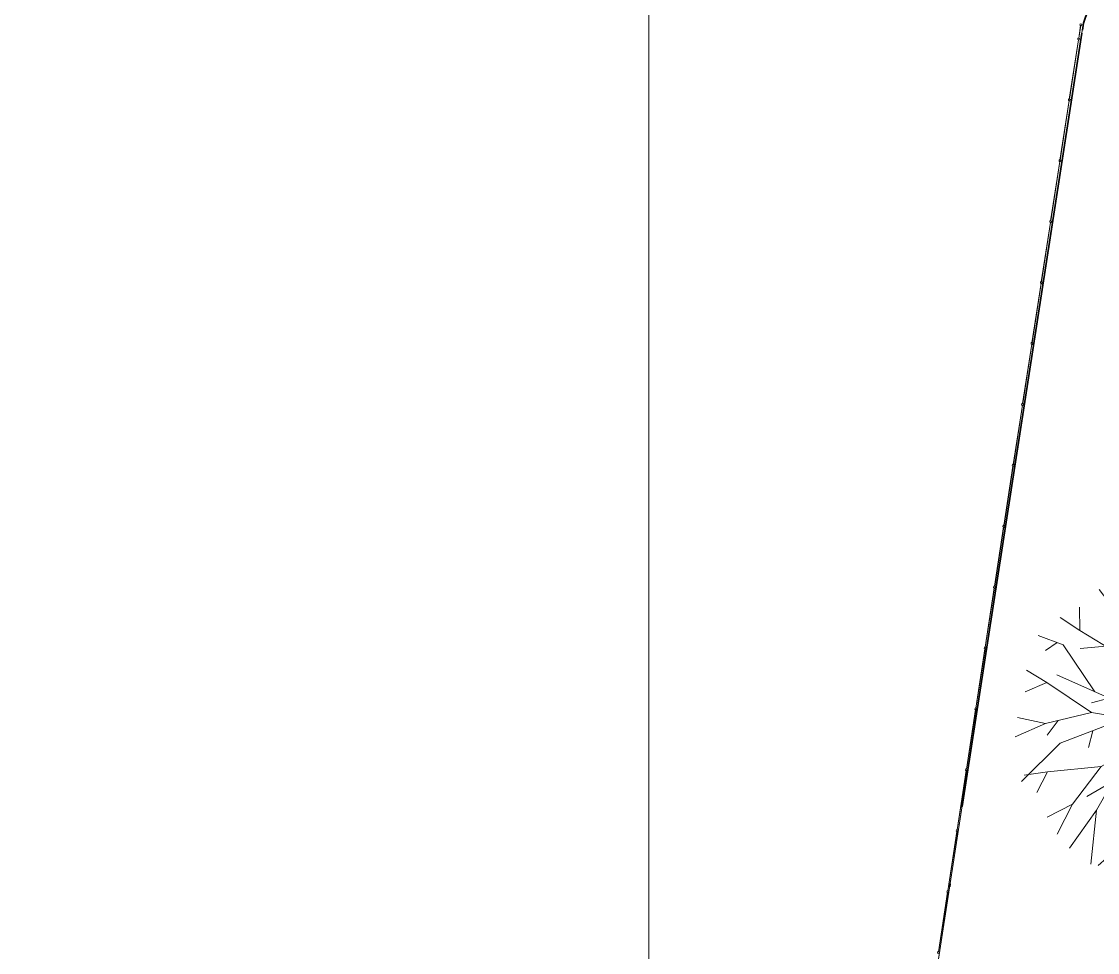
# Model space of a CAD drawing. Header units: metres. Extents: x -207 to 292, y -187 to 169.
# Drawn here: x 129.37 to 164.31, y -67.42 to -37.21 of the extents above; entities that cross this region are included whole.
import ezdxf

# ---------------------------------------------------------------- set-up
doc = ezdxf.new("R2010")
doc.units = ezdxf.units.M
doc.linetypes.add('IMPORT-IMPORT-LÍMITE2 _2_', pattern=[36.83, 6.35, -2.54, 0, -2.54, 25.4, 0, 0, 0])
for name, color, linetype, lineweight in [('A-GLAZ-CWMG', 7, 'Continuous', 9), ('arboles y arbustos', 7, 'Continuous', 9), ('C-TOPO', 7, 'Continuous', 9), ('grilla', 7, 'Continuous', 9), ('linea propiedad', 7, 'IMPORT-IMPORT-LÍMITE2 _2_', 35)]:
    doc.layers.add(name, color=color, linetype=linetype, lineweight=lineweight)
doc.layers.add('PR10-ARQ-PL-001-Emplazamiento-C-1_dwg', color=7, linetype='Continuous', lineweight=9, true_color=0x767676)

# ---------------------------------------------------------------- blocks, each defined once
blk = doc.blocks.new('PR10-ARQ-PL-001-Emplazamiento-C-1_dwg_Quad Corner Mullion - 50x50 mm-517351-PLANTA EMPLAZAMIENTO-674653-PLANTA EMPLAZAMIENTO ACTUALIZADO')
at = {"layer": 'A-GLAZ-CWMG', "flags": 128}
blk.add_lwpolyline([(0.025, 0.025), (-0.025, 0.025), (-0.025, -0.025), (0.025, -0.025)], close=True, dxfattribs=at)
blk = doc.blocks.new('PR10-ARQ-PL-001-Emplazamiento-C-1_dwg_Quad Corner Mullion - 50x50 mm-517358-PLANTA EMPLAZAMIENTO-674658-PLANTA EMPLAZAMIENTO ACTUALIZADO')
at = {"layer": 'A-GLAZ-CWMG', "flags": 128}
blk.add_lwpolyline([(0.025, 0.025), (0.025, -0.025), (-0.025, -0.025), (-0.025, 0.025)], close=True, dxfattribs=at)
blk = doc.blocks.new('PR10-ARQ-PL-001-Emplazamiento-C-1_dwg_Circular Mullion - 5mm-517344-PLANTA EMPLAZAMIENTO-674655-PLANTA EMPLAZAMIENTO ACTUALIZADO')
at = {"layer": 'A-GLAZ-CWMG', "flags": 128}
for points in [[(-84.442, 139.656), (-83.711, 141.464), (-83.713, 141.465), (-83.716, 141.466), (-84.446, 139.658), (-84.444, 139.657)], [(-84.444, 139.657), (-83.713, 141.465)]]:
    blk.add_lwpolyline(points, close=True, dxfattribs=at)
blk = doc.blocks.new('PR10-ARQ-PL-001-Emplazamiento-C-1_dwg_Circular Mullion - 5mm-529530-PLANTA EMPLAZAMIENTO-674675-PLANTA EMPLAZAMIENTO ACTUALIZADO')
at = {"layer": 'A-GLAZ-CWMG', "flags": 128}
for points in [[(163.76, -37.331), (163.696, -37.747), (163.699, -37.747), (163.701, -37.747), (163.765, -37.332), (163.763, -37.332)], [(163.763, -37.332), (163.699, -37.747)]]:
    blk.add_lwpolyline(points, close=True, dxfattribs=at)
blk = doc.blocks.new('PR10-ARQ-PL-001-Emplazamiento-C-1_dwg_Rectangular Mullion - 50 x 50 mm-517346-PLANTA EMPLAZAMIENTO-674657-PLANTA EMPLAZAMIENTO ACTUALIZADO')
at = {"layer": 'A-GLAZ-CWMG', "flags": 128}
blk.add_lwpolyline([(0.025, 0.025), (-0.025, 0.025), (-0.025, -0.025), (0.025, -0.025)], close=True, dxfattribs=at)
blk = doc.blocks.new('PR10-ARQ-PL-001-Emplazamiento-C-1_dwg_Rectangular Mullion - 50 x 50 mm-517357-PLANTA EMPLAZAMIENTO-674659-PLANTA EMPLAZAMIENTO ACTUALIZADO')
at = {"layer": 'A-GLAZ-CWMG', "flags": 128}
blk.add_lwpolyline([(0.025, 0.025), (0.025, -0.025), (-0.025, -0.025), (-0.025, 0.025)], close=True, dxfattribs=at)
blk = doc.blocks.new('PR10-ARQ-PL-001-Emplazamiento-C-1_dwg_PR10-ARQ-PL-001-Emplazamiento-WIP-A_dwg_arbolito2-671575-PLANTA EMPLAZAMIENTO-674710-PLANTA EMPLAZAMIENTO ACTUALIZADO')
at = {"layer": 'arboles y arbustos'}
for p, q in [((79, 3660), (-283, 4264)), ((-1368, 3061), (-1929, 3801)), ((1704, 3199), (1704, 2495)), ((3531, 3446), (3194, 2410)), ((1878, 2746), (565, 895)), ((-3295, 2076), (-3678, 1817)), ((-2547, 1888), (-1721, 1960)), ((2336, 1620), (1807, 496)), ((76, 1135), (516, 326)), ((-3637, 777), (-4331, 473)), ((-1609, 271), (-2183, 115)), ((2821, 188), (1534, 261)), ((-3676, -555), (-4665, -988)), ((-3269, -458), (-3616, -929)), ((3068, -911), (4732, -361)), ((5457, -647), (4542, -746)), ((-2140, -787), (-2280, -1329)), ((-716, -1292), (-1676, -1292)), ((4413, -1655), (5341, -1707)), ((1739, -1838), (3454, -2164)), ((-4369, -2226), (-3610, -2120)), ((6, -2283), (211, -3139)), ((-2328, -2920), (-1527, -2458)), ((-2796, -3175), (-3300, -4141)), ((-2023, -3367), (-2208, -5117)), ((-482, -4668), (-87, -4026)), ((3034, -3854), (4001, -4335)), ((-1156, -4443), (-1342, -5303)), ((1114, -4886), (1071, -5652))]:
    blk.add_line(p, q, dxfattribs=at)
at = {"layer": 'arboles y arbustos', "flags": 128}
for points in [[(1385, 3388), (661, 2007), (79, 3660), (221, 4243)], [(-2560, 2465), (-1063, 1554), (-1368, 3061), (-1401, 4150)], [(1322, 3974), (1385, 3388), (1728, 3690)], [(2623, 4059), (1878, 2746), (3390, 3652)], [(-3197, 2891), (-2560, 2465), (-2576, 3223)], [(-589, 2897), (-531, 2106), (-968, 2495)], [(4172, 1505), (2480, 1049), (3194, 2410), (3940, 2964)], [(-3908, 2302), (-3099, 2004), (-2078, 473)], [(-1063, 1554), (-433, 633), (-531, 2106)], [(2480, 1049), (433, -633), (661, 2007)], [(4449, 1960), (3842, 1426), (4838, 1183)], [(-4583, -358), (-3676, -555), (-2181, -197), (-3637, 777), (-4292, 1176)], [(-2181, -197), (433, -633), (-3312, 1026)], [(5254, 901), (4577, 540), (5249, 185)], [(-1866, -1951), (433, -633), (-433, 633)], [(4577, 540), (3067, -348), (433, -633), (2646, -2675)], [(3067, -348), (4539, -791), (5502, -1281)], [(-1080, -381), (-3199, -1193), (-4453, -2432)], [(-230, -3198), (433, -633), (1795, -2906)], [(997, -2297), (433, -633), (3068, -911), (4413, -1655), (5264, -2335)], [(-898, -1396), (-2023, -3367), (-2901, -4596)], [(-3623, -3597), (-2796, -3175), (-1866, -1951), (-3610, -2120), (-3954, -2795)], [(757, -2895), (997, -2297), (1284, -3142)], [(4224, -2938), (2646, -2675), (3965, -3695)], [(2305, -4291), (1284, -3142), (1114, -4886), (1710, -5354)], [(1996, -4647), (1795, -2906), (3034, -3854), (3507, -4643)], [(-1963, -5161), (-1156, -4443), (-230, -3198), (68, -4925)], [(2561, -5184), (2305, -4291), (3157, -4971)]]:
    blk.add_lwpolyline(points, dxfattribs=at)
blk = doc.blocks.new('PR10-ARQ-PL-001-Emplazamiento-C-1_dwg-674643-PLANTA EMPLAZAMIENTO ACTUALIZADO')
at = {"layer": 'C-TOPO', "flags": 128}
for points in [[(163.982, -36.871), (163.851, -37.257), (163.836, -37.354), (163.473, -39.695), (163.415, -40.074), (163.012, -42.671), (162.963, -42.988), (162.368, -46.825), (162.339, -47.016), (161.414, -52.987), (161.119, -54.889), (158.98, -68.693)], [(158.98, -68.693), (161.119, -54.889), (161.414, -52.987), (162.339, -47.016), (162.368, -46.825), (162.963, -42.988), (163.012, -42.671), (163.415, -40.074), (163.473, -39.695), (163.836, -37.354), (163.851, -37.257), (163.982, -36.871)]]:
    blk.add_lwpolyline(points, dxfattribs=at)
at = {"layer": 'grilla'}
blk.add_line((149.742, 166.258), (149.742, -186.737), dxfattribs=at)
at = {"layer": 'linea propiedad', "flags": 128}
blk.add_lwpolyline([(-54.042, -143.793), (-38.598, -151.641), (-10.751, -156.968), (44.566, -149.053), (79.439, -137.61), (80.625, -135.045), (148.868, -121.367), (151.509, -116.902), (163.851, -37.257), (170.315, -18.175), (141.974, -4.208)], dxfattribs=at)
blk.add_blockref('PR10-ARQ-PL-001-Emplazamiento-C-1_dwg_Circular Mullion - 5mm-529530-PLANTA EMPLAZAMIENTO-674675-PLANTA EMPLAZAMIENTO ACTUALIZADO', (0, 0))
blk.add_blockref('PR10-ARQ-PL-001-Emplazamiento-C-1_dwg_Circular Mullion - 5mm-529530-PLANTA EMPLAZAMIENTO-674675-PLANTA EMPLAZAMIENTO ACTUALIZADO', (0, 0))
blk.add_blockref('PR10-ARQ-PL-001-Emplazamiento-C-1_dwg_Circular Mullion - 5mm-529530-PLANTA EMPLAZAMIENTO-674675-PLANTA EMPLAZAMIENTO ACTUALIZADO', (0, 0))
at = {"extrusion": (0, 0, -1), "rotation": 98.73288461080956}
for name, p in [('PR10-ARQ-PL-001-Emplazamiento-C-1_dwg_Quad Corner Mullion - 50x50 mm-517351-PLANTA EMPLAZAMIENTO-674653-PLANTA EMPLAZAMIENTO ACTUALIZADO', (-163.766, -37.307)), ('PR10-ARQ-PL-001-Emplazamiento-C-1_dwg_Quad Corner Mullion - 50x50 mm-517358-PLANTA EMPLAZAMIENTO-674658-PLANTA EMPLAZAMIENTO ACTUALIZADO', (-163.766, -37.307)), ('PR10-ARQ-PL-001-Emplazamiento-C-1_dwg_Rectangular Mullion - 50 x 50 mm-517346-PLANTA EMPLAZAMIENTO-674657-PLANTA EMPLAZAMIENTO ACTUALIZADO', (-163.695, -37.772)), ('PR10-ARQ-PL-001-Emplazamiento-C-1_dwg_Rectangular Mullion - 50 x 50 mm-517357-PLANTA EMPLAZAMIENTO-674659-PLANTA EMPLAZAMIENTO ACTUALIZADO', (-163.695, -37.772)), ('PR10-ARQ-PL-001-Emplazamiento-C-1_dwg_Rectangular Mullion - 50 x 50 mm-517346-PLANTA EMPLAZAMIENTO-674657-PLANTA EMPLAZAMIENTO ACTUALIZADO', (-163.391, -39.749)), ('PR10-ARQ-PL-001-Emplazamiento-C-1_dwg_Rectangular Mullion - 50 x 50 mm-517357-PLANTA EMPLAZAMIENTO-674659-PLANTA EMPLAZAMIENTO ACTUALIZADO', (-163.391, -39.749)), ('PR10-ARQ-PL-001-Emplazamiento-C-1_dwg_Rectangular Mullion - 50 x 50 mm-517346-PLANTA EMPLAZAMIENTO-674657-PLANTA EMPLAZAMIENTO ACTUALIZADO', (-163.088, -41.725)), ('PR10-ARQ-PL-001-Emplazamiento-C-1_dwg_Rectangular Mullion - 50 x 50 mm-517357-PLANTA EMPLAZAMIENTO-674659-PLANTA EMPLAZAMIENTO ACTUALIZADO', (-163.088, -41.725)), ('PR10-ARQ-PL-001-Emplazamiento-C-1_dwg_Rectangular Mullion - 50 x 50 mm-517346-PLANTA EMPLAZAMIENTO-674657-PLANTA EMPLAZAMIENTO ACTUALIZADO', (-162.784, -43.702)), ('PR10-ARQ-PL-001-Emplazamiento-C-1_dwg_Rectangular Mullion - 50 x 50 mm-517357-PLANTA EMPLAZAMIENTO-674659-PLANTA EMPLAZAMIENTO ACTUALIZADO', (-162.784, -43.702)), ('PR10-ARQ-PL-001-Emplazamiento-C-1_dwg_Rectangular Mullion - 50 x 50 mm-517346-PLANTA EMPLAZAMIENTO-674657-PLANTA EMPLAZAMIENTO ACTUALIZADO', (-162.48, -45.679)), ('PR10-ARQ-PL-001-Emplazamiento-C-1_dwg_Rectangular Mullion - 50 x 50 mm-517357-PLANTA EMPLAZAMIENTO-674659-PLANTA EMPLAZAMIENTO ACTUALIZADO', (-162.48, -45.679)), ('PR10-ARQ-PL-001-Emplazamiento-C-1_dwg_Rectangular Mullion - 50 x 50 mm-517346-PLANTA EMPLAZAMIENTO-674657-PLANTA EMPLAZAMIENTO ACTUALIZADO', (-162.177, -47.656)), ('PR10-ARQ-PL-001-Emplazamiento-C-1_dwg_Rectangular Mullion - 50 x 50 mm-517357-PLANTA EMPLAZAMIENTO-674659-PLANTA EMPLAZAMIENTO ACTUALIZADO', (-162.177, -47.656)), ('PR10-ARQ-PL-001-Emplazamiento-C-1_dwg_Rectangular Mullion - 50 x 50 mm-517346-PLANTA EMPLAZAMIENTO-674657-PLANTA EMPLAZAMIENTO ACTUALIZADO', (-161.873, -49.633)), ('PR10-ARQ-PL-001-Emplazamiento-C-1_dwg_Rectangular Mullion - 50 x 50 mm-517357-PLANTA EMPLAZAMIENTO-674659-PLANTA EMPLAZAMIENTO ACTUALIZADO', (-161.873, -49.633)), ('PR10-ARQ-PL-001-Emplazamiento-C-1_dwg_Rectangular Mullion - 50 x 50 mm-517346-PLANTA EMPLAZAMIENTO-674657-PLANTA EMPLAZAMIENTO ACTUALIZADO', (-161.569, -51.609)), ('PR10-ARQ-PL-001-Emplazamiento-C-1_dwg_Rectangular Mullion - 50 x 50 mm-517357-PLANTA EMPLAZAMIENTO-674659-PLANTA EMPLAZAMIENTO ACTUALIZADO', (-161.569, -51.609)), ('PR10-ARQ-PL-001-Emplazamiento-C-1_dwg_Rectangular Mullion - 50 x 50 mm-517346-PLANTA EMPLAZAMIENTO-674657-PLANTA EMPLAZAMIENTO ACTUALIZADO', (-161.266, -53.586)), ('PR10-ARQ-PL-001-Emplazamiento-C-1_dwg_Rectangular Mullion - 50 x 50 mm-517357-PLANTA EMPLAZAMIENTO-674659-PLANTA EMPLAZAMIENTO ACTUALIZADO', (-161.266, -53.586)), ('PR10-ARQ-PL-001-Emplazamiento-C-1_dwg_Rectangular Mullion - 50 x 50 mm-517346-PLANTA EMPLAZAMIENTO-674657-PLANTA EMPLAZAMIENTO ACTUALIZADO', (-160.962, -55.563)), ('PR10-ARQ-PL-001-Emplazamiento-C-1_dwg_Rectangular Mullion - 50 x 50 mm-517357-PLANTA EMPLAZAMIENTO-674659-PLANTA EMPLAZAMIENTO ACTUALIZADO', (-160.962, -55.563)), ('PR10-ARQ-PL-001-Emplazamiento-C-1_dwg_Rectangular Mullion - 50 x 50 mm-517346-PLANTA EMPLAZAMIENTO-674657-PLANTA EMPLAZAMIENTO ACTUALIZADO', (-160.658, -57.54)), ('PR10-ARQ-PL-001-Emplazamiento-C-1_dwg_Rectangular Mullion - 50 x 50 mm-517357-PLANTA EMPLAZAMIENTO-674659-PLANTA EMPLAZAMIENTO ACTUALIZADO', (-160.658, -57.54)), ('PR10-ARQ-PL-001-Emplazamiento-C-1_dwg_Rectangular Mullion - 50 x 50 mm-517346-PLANTA EMPLAZAMIENTO-674657-PLANTA EMPLAZAMIENTO ACTUALIZADO', (-160.355, -59.517)), ('PR10-ARQ-PL-001-Emplazamiento-C-1_dwg_Rectangular Mullion - 50 x 50 mm-517357-PLANTA EMPLAZAMIENTO-674659-PLANTA EMPLAZAMIENTO ACTUALIZADO', (-160.355, -59.517)), ('PR10-ARQ-PL-001-Emplazamiento-C-1_dwg_Rectangular Mullion - 50 x 50 mm-517346-PLANTA EMPLAZAMIENTO-674657-PLANTA EMPLAZAMIENTO ACTUALIZADO', (-160.051, -61.494)), ('PR10-ARQ-PL-001-Emplazamiento-C-1_dwg_Rectangular Mullion - 50 x 50 mm-517357-PLANTA EMPLAZAMIENTO-674659-PLANTA EMPLAZAMIENTO ACTUALIZADO', (-160.051, -61.494)), ('PR10-ARQ-PL-001-Emplazamiento-C-1_dwg_Rectangular Mullion - 50 x 50 mm-517346-PLANTA EMPLAZAMIENTO-674657-PLANTA EMPLAZAMIENTO ACTUALIZADO', (-159.747, -63.47)), ('PR10-ARQ-PL-001-Emplazamiento-C-1_dwg_Rectangular Mullion - 50 x 50 mm-517357-PLANTA EMPLAZAMIENTO-674659-PLANTA EMPLAZAMIENTO ACTUALIZADO', (-159.747, -63.47)), ('PR10-ARQ-PL-001-Emplazamiento-C-1_dwg_Rectangular Mullion - 50 x 50 mm-517346-PLANTA EMPLAZAMIENTO-674657-PLANTA EMPLAZAMIENTO ACTUALIZADO', (-159.444, -65.447)), ('PR10-ARQ-PL-001-Emplazamiento-C-1_dwg_Rectangular Mullion - 50 x 50 mm-517357-PLANTA EMPLAZAMIENTO-674659-PLANTA EMPLAZAMIENTO ACTUALIZADO', (-159.444, -65.447)), ('PR10-ARQ-PL-001-Emplazamiento-C-1_dwg_Rectangular Mullion - 50 x 50 mm-517346-PLANTA EMPLAZAMIENTO-674657-PLANTA EMPLAZAMIENTO ACTUALIZADO', (-159.14, -67.424)), ('PR10-ARQ-PL-001-Emplazamiento-C-1_dwg_Rectangular Mullion - 50 x 50 mm-517357-PLANTA EMPLAZAMIENTO-674659-PLANTA EMPLAZAMIENTO ACTUALIZADO', (-159.14, -67.424))]:
    blk.add_blockref(name, p, dxfattribs=at)
for p, rotation in [((49.451, 78.754), 193.2671153891906), ((49.451, 78.754), 193.2671153891906), ((49.451, 78.754), 193.2671153891906), ((49.147, 76.777), 193.2671153891905), ((49.147, 76.777), 193.2671153891905), ((49.147, 76.777), 193.2671153891905), ((48.844, 74.801), 193.2671153891896), ((48.844, 74.801), 193.2671153891897), ((48.844, 74.801), 193.2671153891896), ((48.54, 72.824), 193.2671153891905), ((48.54, 72.824), 193.2671153891905), ((48.54, 72.824), 193.2671153891905), ((48.236, 70.847), 193.2671153891906), ((48.236, 70.847), 193.2671153891906), ((48.236, 70.847), 193.2671153891906), ((47.933, 68.87), 193.2671153891905), ((47.933, 68.87), 193.2671153891905), ((47.933, 68.87), 193.2671153891905), ((47.629, 66.893), 193.2671153891906), ((47.629, 66.893), 193.2671153891906), ((47.629, 66.893), 193.2671153891906), ((47.325, 64.916), 193.2671153891895), ((47.325, 64.916), 193.2671153891895), ((47.325, 64.916), 193.2671153891905), ((47.022, 62.94), 193.2671153891906), ((47.022, 62.94), 193.2671153891906), ((47.022, 62.94), 193.2671153891897), ((46.718, 60.963), 193.2671153891905), ((46.718, 60.963), 193.2671153891905), ((46.718, 60.963), 193.2671153891905), ((46.414, 58.986), 193.2671153891906), ((46.414, 58.986), 193.2671153891906), ((46.414, 58.986), 193.2671153891906), ((46.111, 57.009), 193.2671153891905), ((46.111, 57.009), 193.2671153891905), ((46.111, 57.009), 193.2671153891905), ((45.807, 55.032), 193.2671153891906), ((45.807, 55.032), 193.2671153891906), ((45.807, 55.032), 193.2671153891906), ((45.503, 53.056), 193.2671153891905), ((45.503, 53.056), 193.2671153891896), ((45.503, 53.056), 193.2671153891896), ((45.2, 51.079), 193.2671153891897), ((45.2, 51.079), 193.2671153891906), ((45.2, 51.079), 193.2671153891906)]:
    blk.add_blockref('PR10-ARQ-PL-001-Emplazamiento-C-1_dwg_Circular Mullion - 5mm-517344-PLANTA EMPLAZAMIENTO-674655-PLANTA EMPLAZAMIENTO ACTUALIZADO', p, dxfattribs=dict(rotation=rotation))
at = {"xscale": 0.001, "yscale": 0.001, "zscale": 0.001}
blk.add_blockref('PR10-ARQ-PL-001-Emplazamiento-C-1_dwg_PR10-ARQ-PL-001-Emplazamiento-WIP-A_dwg_arbolito2-671575-PLANTA EMPLAZAMIENTO-674710-PLANTA EMPLAZAMIENTO ACTUALIZADO', (166.294, -59.44), dxfattribs=at)
blk = doc.blocks.new('Quad Corner Mullion - 50x50 mm-517351-PLANTA EMPLAZAMIENTO ACTUALIZADO')
at = {"layer": 'A-GLAZ-CWMG'}
for p, q in [((0.025, 0.025), (-0.025, 0.025)), ((-0.025, 0.025), (-0.025, -0.025)), ((0.025, -0.025), (0.025, 0.025)), ((-0.025, -0.025), (0.025, -0.025))]:
    blk.add_line(p, q, dxfattribs=at)
blk = doc.blocks.new('Quad Corner Mullion - 50x50 mm-517358-PLANTA EMPLAZAMIENTO ACTUALIZADO')
at = {"layer": 'A-GLAZ-CWMG'}
for p, q in [((-0.025, -0.025), (-0.025, 0.025)), ((-0.025, 0.025), (0.025, 0.025)), ((0.025, 0.025), (0.025, -0.025)), ((0.025, -0.025), (-0.025, -0.025))]:
    blk.add_line(p, q, dxfattribs=at)
blk = doc.blocks.new('Circular Mullion - 5mm-517344-PLANTA EMPLAZAMIENTO ACTUALIZADO')
at = {"layer": 'A-GLAZ-CWMG'}
for p, q in [((-83.716, 141.466), (-84.446, 139.658)), ((-84.444, 139.657), (-83.713, 141.465)), ((-83.713, 141.465), (-84.444, 139.657)), ((-84.442, 139.656), (-83.711, 141.464)), ((-83.713, 141.465), (-83.716, 141.466)), ((-83.711, 141.464), (-83.713, 141.465)), ((-84.446, 139.658), (-84.444, 139.657)), ((-84.444, 139.657), (-84.442, 139.656))]:
    blk.add_line(p, q, dxfattribs=at)
blk = doc.blocks.new('Circular Mullion - 5mm-529530-PLANTA EMPLAZAMIENTO ACTUALIZADO')
at = {"layer": 'A-GLAZ-CWMG'}
for p, q in [((163.76, -37.331), (163.696, -37.747)), ((163.763, -37.332), (163.699, -37.747)), ((163.699, -37.747), (163.763, -37.332)), ((163.701, -37.747), (163.765, -37.332)), ((163.763, -37.332), (163.76, -37.331)), ((163.765, -37.332), (163.763, -37.332)), ((163.696, -37.747), (163.699, -37.747)), ((163.699, -37.747), (163.701, -37.747))]:
    blk.add_line(p, q, dxfattribs=at)
blk = doc.blocks.new('Rectangular Mullion - 50 x 50 mm-517346-PLANTA EMPLAZAMIENTO ACTUALIZADO')
at = {"layer": 'A-GLAZ-CWMG'}
for p, q in [((0.025, 0.025), (-0.025, 0.025)), ((-0.025, 0.025), (-0.025, -0.025)), ((0.025, -0.025), (0.025, 0.025)), ((-0.025, -0.025), (0.025, -0.025))]:
    blk.add_line(p, q, dxfattribs=at)
blk = doc.blocks.new('Rectangular Mullion - 50 x 50 mm-517357-PLANTA EMPLAZAMIENTO ACTUALIZADO')
at = {"layer": 'A-GLAZ-CWMG'}
for p, q in [((-0.025, -0.025), (-0.025, 0.025)), ((-0.025, 0.025), (0.025, 0.025)), ((0.025, 0.025), (0.025, -0.025)), ((0.025, -0.025), (-0.025, -0.025))]:
    blk.add_line(p, q, dxfattribs=at)

msp = doc.modelspace()

# ---------------------------------------------------------------- linework, layer by layer
at = {"layer": 'C-TOPO'}
for p, q in [((163.982, -36.871), (163.851, -37.257)), ((163.851, -37.257), (163.982, -36.871)), ((163.836, -37.354), (163.473, -39.695)), ((163.473, -39.695), (163.836, -37.354)), ((163.851, -37.257), (163.836, -37.354)), ((163.836, -37.354), (163.851, -37.257)), ((163.473, -39.695), (163.415, -40.074)), ((163.415, -40.074), (163.473, -39.695)), ((163.415, -40.074), (163.012, -42.671)), ((163.012, -42.671), (163.415, -40.074)), ((163.012, -42.671), (162.963, -42.988)), ((162.963, -42.988), (163.012, -42.671)), ((162.963, -42.988), (162.368, -46.825)), ((162.368, -46.825), (162.963, -42.988)), ((162.339, -47.016), (161.414, -52.987)), ((161.414, -52.987), (162.339, -47.016)), ((162.368, -46.825), (162.339, -47.016)), ((162.339, -47.016), (162.368, -46.825)), ((161.414, -52.987), (161.119, -54.889)), ((161.119, -54.889), (161.414, -52.987)), ((161.119, -54.889), (158.98, -68.693)), ((158.98, -68.693), (161.119, -54.889))]:
    msp.add_line(p, q, dxfattribs=at)

# ---------------------------------------------------------------- block references
at = {"layer": 'A-GLAZ-CWMG'}
msp.add_blockref('Circular Mullion - 5mm-529530-PLANTA EMPLAZAMIENTO ACTUALIZADO', (0, 0), dxfattribs=at)
msp.add_blockref('Circular Mullion - 5mm-529530-PLANTA EMPLAZAMIENTO ACTUALIZADO', (0, 0), dxfattribs=at)
msp.add_blockref('Circular Mullion - 5mm-529530-PLANTA EMPLAZAMIENTO ACTUALIZADO', (0, 0), dxfattribs=at)
at = {"layer": 'A-GLAZ-CWMG', "extrusion": (0, 0, -1), "rotation": 98.73288461080956}
for name, p in [('Quad Corner Mullion - 50x50 mm-517351-PLANTA EMPLAZAMIENTO ACTUALIZADO', (-163.766, -37.307)), ('Quad Corner Mullion - 50x50 mm-517358-PLANTA EMPLAZAMIENTO ACTUALIZADO', (-163.766, -37.307)), ('Rectangular Mullion - 50 x 50 mm-517346-PLANTA EMPLAZAMIENTO ACTUALIZADO', (-163.695, -37.772)), ('Rectangular Mullion - 50 x 50 mm-517357-PLANTA EMPLAZAMIENTO ACTUALIZADO', (-163.695, -37.772)), ('Rectangular Mullion - 50 x 50 mm-517346-PLANTA EMPLAZAMIENTO ACTUALIZADO', (-163.391, -39.749)), ('Rectangular Mullion - 50 x 50 mm-517357-PLANTA EMPLAZAMIENTO ACTUALIZADO', (-163.391, -39.749)), ('Rectangular Mullion - 50 x 50 mm-517346-PLANTA EMPLAZAMIENTO ACTUALIZADO', (-163.088, -41.725)), ('Rectangular Mullion - 50 x 50 mm-517357-PLANTA EMPLAZAMIENTO ACTUALIZADO', (-163.088, -41.725)), ('Rectangular Mullion - 50 x 50 mm-517346-PLANTA EMPLAZAMIENTO ACTUALIZADO', (-162.784, -43.702)), ('Rectangular Mullion - 50 x 50 mm-517357-PLANTA EMPLAZAMIENTO ACTUALIZADO', (-162.784, -43.702)), ('Rectangular Mullion - 50 x 50 mm-517346-PLANTA EMPLAZAMIENTO ACTUALIZADO', (-162.48, -45.679)), ('Rectangular Mullion - 50 x 50 mm-517357-PLANTA EMPLAZAMIENTO ACTUALIZADO', (-162.48, -45.679)), ('Rectangular Mullion - 50 x 50 mm-517346-PLANTA EMPLAZAMIENTO ACTUALIZADO', (-162.177, -47.656)), ('Rectangular Mullion - 50 x 50 mm-517357-PLANTA EMPLAZAMIENTO ACTUALIZADO', (-162.177, -47.656)), ('Rectangular Mullion - 50 x 50 mm-517346-PLANTA EMPLAZAMIENTO ACTUALIZADO', (-161.873, -49.633)), ('Rectangular Mullion - 50 x 50 mm-517357-PLANTA EMPLAZAMIENTO ACTUALIZADO', (-161.873, -49.633)), ('Rectangular Mullion - 50 x 50 mm-517346-PLANTA EMPLAZAMIENTO ACTUALIZADO', (-161.569, -51.609)), ('Rectangular Mullion - 50 x 50 mm-517357-PLANTA EMPLAZAMIENTO ACTUALIZADO', (-161.569, -51.609)), ('Rectangular Mullion - 50 x 50 mm-517346-PLANTA EMPLAZAMIENTO ACTUALIZADO', (-161.266, -53.586)), ('Rectangular Mullion - 50 x 50 mm-517357-PLANTA EMPLAZAMIENTO ACTUALIZADO', (-161.266, -53.586)), ('Rectangular Mullion - 50 x 50 mm-517346-PLANTA EMPLAZAMIENTO ACTUALIZADO', (-160.962, -55.563)), ('Rectangular Mullion - 50 x 50 mm-517357-PLANTA EMPLAZAMIENTO ACTUALIZADO', (-160.962, -55.563)), ('Rectangular Mullion - 50 x 50 mm-517346-PLANTA EMPLAZAMIENTO ACTUALIZADO', (-160.658, -57.54)), ('Rectangular Mullion - 50 x 50 mm-517357-PLANTA EMPLAZAMIENTO ACTUALIZADO', (-160.658, -57.54)), ('Rectangular Mullion - 50 x 50 mm-517346-PLANTA EMPLAZAMIENTO ACTUALIZADO', (-160.355, -59.517)), ('Rectangular Mullion - 50 x 50 mm-517357-PLANTA EMPLAZAMIENTO ACTUALIZADO', (-160.355, -59.517)), ('Rectangular Mullion - 50 x 50 mm-517346-PLANTA EMPLAZAMIENTO ACTUALIZADO', (-160.051, -61.494)), ('Rectangular Mullion - 50 x 50 mm-517357-PLANTA EMPLAZAMIENTO ACTUALIZADO', (-160.051, -61.494)), ('Rectangular Mullion - 50 x 50 mm-517346-PLANTA EMPLAZAMIENTO ACTUALIZADO', (-159.747, -63.47)), ('Rectangular Mullion - 50 x 50 mm-517357-PLANTA EMPLAZAMIENTO ACTUALIZADO', (-159.747, -63.47)), ('Rectangular Mullion - 50 x 50 mm-517346-PLANTA EMPLAZAMIENTO ACTUALIZADO', (-159.444, -65.447)), ('Rectangular Mullion - 50 x 50 mm-517357-PLANTA EMPLAZAMIENTO ACTUALIZADO', (-159.444, -65.447)), ('Rectangular Mullion - 50 x 50 mm-517346-PLANTA EMPLAZAMIENTO ACTUALIZADO', (-159.14, -67.424)), ('Rectangular Mullion - 50 x 50 mm-517357-PLANTA EMPLAZAMIENTO ACTUALIZADO', (-159.14, -67.424))]:
    msp.add_blockref(name, p, dxfattribs=at)
at = {"layer": 'A-GLAZ-CWMG'}
for p, rotation in [((49.451, 78.754), 193.2671153891906), ((49.451, 78.754), 193.2671153891906), ((49.451, 78.754), 193.2671153891906), ((49.147, 76.777), 193.2671153891905), ((49.147, 76.777), 193.2671153891905), ((49.147, 76.777), 193.2671153891905), ((48.844, 74.801), 193.2671153891896), ((48.844, 74.801), 193.2671153891897), ((48.844, 74.801), 193.2671153891896), ((48.54, 72.824), 193.2671153891905), ((48.54, 72.824), 193.2671153891905), ((48.54, 72.824), 193.2671153891905), ((48.236, 70.847), 193.2671153891906), ((48.236, 70.847), 193.2671153891906), ((48.236, 70.847), 193.2671153891906), ((47.933, 68.87), 193.2671153891905), ((47.933, 68.87), 193.2671153891905), ((47.933, 68.87), 193.2671153891905), ((47.629, 66.893), 193.2671153891906), ((47.629, 66.893), 193.2671153891906), ((47.629, 66.893), 193.2671153891906), ((47.325, 64.916), 193.2671153891895), ((47.325, 64.916), 193.2671153891895), ((47.325, 64.916), 193.2671153891905), ((47.022, 62.94), 193.2671153891906), ((47.022, 62.94), 193.2671153891906), ((47.022, 62.94), 193.2671153891897), ((46.718, 60.963), 193.2671153891905), ((46.718, 60.963), 193.2671153891905), ((46.718, 60.963), 193.2671153891905), ((46.414, 58.986), 193.2671153891906), ((46.414, 58.986), 193.2671153891906), ((46.414, 58.986), 193.2671153891906), ((46.111, 57.009), 193.2671153891905), ((46.111, 57.009), 193.2671153891905), ((46.111, 57.009), 193.2671153891905), ((45.807, 55.032), 193.2671153891906), ((45.807, 55.032), 193.2671153891906), ((45.807, 55.032), 193.2671153891906), ((45.503, 53.056), 193.2671153891905), ((45.503, 53.056), 193.2671153891896), ((45.503, 53.056), 193.2671153891896), ((45.2, 51.079), 193.2671153891897), ((45.2, 51.079), 193.2671153891906), ((45.2, 51.079), 193.2671153891906)]:
    msp.add_blockref('Circular Mullion - 5mm-517344-PLANTA EMPLAZAMIENTO ACTUALIZADO', p, dxfattribs=dict(at, rotation=rotation))
at = {"layer": 'PR10-ARQ-PL-001-Emplazamiento-C-1_dwg', "color": 7}
msp.add_blockref('PR10-ARQ-PL-001-Emplazamiento-C-1_dwg-674643-PLANTA EMPLAZAMIENTO ACTUALIZADO', (0, 0), dxfattribs=at)

doc.saveas('drawing.dxf')
